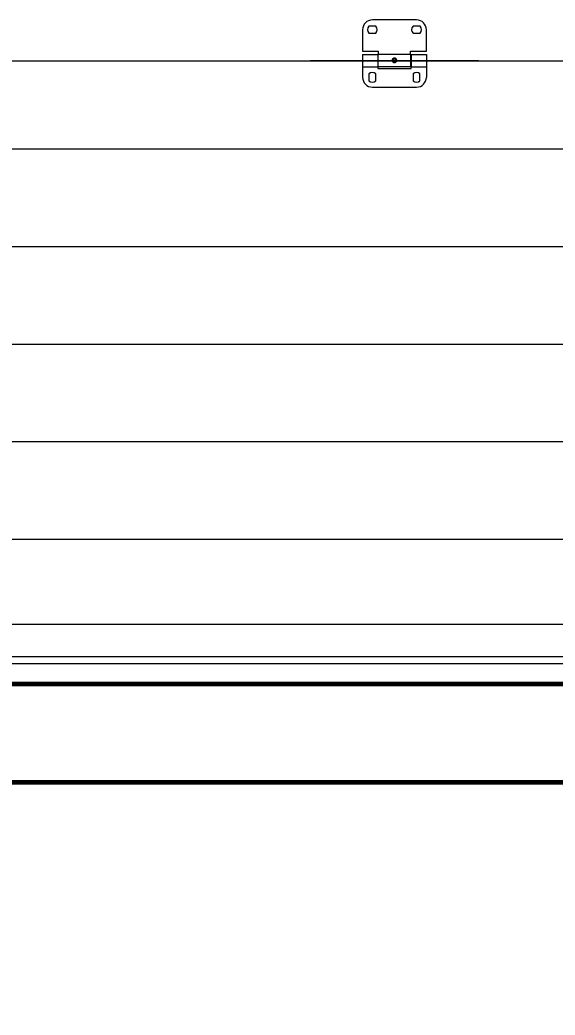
# Model space of a CAD drawing. Header units: millimetres. Extents: x 0 to 1680, y 0 to 594.
# Drawn here: x 267.2 to 287.67, y 373.06 to 411.13 of the extents above; entities that cross this region are included whole.
import ezdxf

# ---------------------------------------------------------------- set-up
doc = ezdxf.new("R2010")
doc.units = ezdxf.units.MM
for name, pattern in [('K5LT_AXLED', [19.5, 15, -1.5, 1.5, -1.5]), ('K5LT_BASIC', [0]), ('K5LT_THIN', [0]), ('K5LT_THIN_INCLUDED_TO_HATCHING', [0])]:
    doc.linetypes.add(name, pattern=pattern)
doc.layers.add('Системный слой', color=7, linetype='Continuous')
doc.styles.add('KDIMTEXTSTYLE', font='GOST_AU.SHX', dxfattribs={"width": 0.96, "oblique": 15, "height": 5})
doc.dimstyles.new('KDIMSTYLE (0.03)', dxfattribs={"dimtxt": 5, "dimasz": 1, "dimexe": 2, "dimexo": 0, "dimgap": 1, "dimtad": 1, "dimlfac": 40, "dimtxsty": 'KDIMTEXTSTYLE', "dimsah": 1, "dimcen": 0, "dimdle": 1, "dimadec": 0, "dimazin": 0, "dimtfac": 0.667, "dimtmove": 0, "dimatfit": 3, "dimfxl": 1, "dimtvp": 1, "dimtolj": 1, "dimtzin": 0, "dimarcsym": 0})

# ---------------------------------------------------------------- blocks, each defined once
blk = doc.blocks.new('KDIMARROW_01')
at = {"layer": 'Системный слой'}
blk.add_hatch(color=0, dxfattribs=at).paths.add_polyline_path([(0, 0), (-5, 0.658), (-4.5, 0), (-5, -0.658)])
at = {"layer": 'Системный слой', "color": 0, "linetype": 'K5LT_THIN', "lineweight": 18}
for p, q in [((-4.5, 0), (-5, 0.658)), ((-5, 0.658), (0, 0)), ((0, 0), (-5, -0.658)), ((-5, -0.658), (-4.5, 0)), ((0, 0), (-1, 0))]:
    blk.add_line(p, q, dxfattribs=at)

msp = doc.modelspace()

# ---------------------------------------------------------------- linework, layer by layer
at = {"layer": 'Системный слой', "color": 7, "linetype": 'K5LT_THIN_INCLUDED_TO_HATCHING', "lineweight": 18}
for p, q in [((280.81605, 410.88776), (280.54825, 410.88776)), ((282.36965, 411.13151), (280.68215, 411.13151)), ((282.50355, 410.88776), (282.23575, 410.88776)), ((280.30715, 410.75651), (280.30715, 409.93151)), ((280.54825, 410.62526), (280.81605, 410.62526)), ((282.23575, 410.62526), (282.50355, 410.62526)), ((282.74465, 409.93151), (282.74465, 410.75651)), ((280.30715, 409.93151), (280.90715, 409.93151)), ((280.30715, 409.80588), (280.30715, 409.33713)), ((280.30715, 409.80588), (280.8884, 409.80588)), ((280.8884, 409.80588), (280.8884, 409.33713)), ((280.90715, 409.70276), (280.8884, 409.70276)), ((280.90715, 409.93151), (280.90715, 409.81151)), ((280.90715, 409.33151), (280.90715, 409.81151)), ((282.14465, 409.81151), (280.90715, 409.81151)), ((282.14465, 409.93151), (282.74465, 409.93151)), ((282.14465, 409.81151), (282.14465, 409.93151)), ((282.14465, 409.81151), (282.14465, 409.33151)), ((282.1634, 409.70276), (282.14465, 409.70276)), ((282.1634, 409.80588), (282.74465, 409.80588)), ((282.1634, 409.80588), (282.1634, 409.33713)), ((282.74465, 409.80588), (282.74465, 409.33713)), ((252.31447, 409.57153), (342.64982, 409.57153)), ((280.30715, 409.33713), (280.8884, 409.33713)), ((280.30715, 409.33713), (280.30715, 408.93401)), ((280.90715, 409.44026), (280.8884, 409.44026)), ((280.8884, 409.33713), (280.8884, 409.27151)), ((282.14465, 409.33151), (280.90715, 409.33151)), ((282.1634, 409.44026), (282.14465, 409.44026)), ((282.1634, 409.33713), (282.74465, 409.33713)), ((282.1634, 409.27151), (282.1634, 409.33713)), ((282.74465, 409.33713), (282.74465, 408.93401)), ((280.5509, 409.06791), (280.5509, 408.8001)), ((280.8134, 408.8001), (280.8134, 409.06791)), ((280.8884, 409.27151), (282.1634, 409.27151)), ((282.2384, 409.06791), (282.2384, 408.8001)), ((282.5009, 408.8001), (282.5009, 409.06791)), ((280.68215, 408.55901), (282.36965, 408.55901)), ((342.67819, 406.18233), (252.34069, 406.18233)), ((342.67819, 402.45108), (252.34069, 402.45108)), ((342.67819, 398.71983), (252.34069, 398.71983)), ((342.67819, 394.98858), (252.34069, 394.98858)), ((342.67819, 391.25733), (252.34069, 391.25733)), ((261.10538, 388.00896), (327.22852, 388.00896)), ((261.10538, 386.77146), (327.22852, 386.77146)), ((261.10538, 386.50819), (327.22852, 386.50819)), ((261.10538, 385.72534), (327.22852, 385.72534))]:
    msp.add_line(p, q, dxfattribs=at)
at = {"layer": 'Системный слой', "color": 30, "linetype": 'K5LT_AXLED', "lineweight": 18, "true_color": 0xff8000}
msp.add_line((284.74465, 409.57151), (278.30715, 409.57151), dxfattribs=at)
at = {"layer": 'Системный слой', "color": 5, "linetype": 'K5LT_BASIC', "lineweight": 60, "true_color": 0x0000ff}
for p, q in [((231.8384, 385.72534), (364.2134, 385.72534)), ((228.0884, 381.97534), (367.9634, 381.97534))]:
    msp.add_line(p, q, dxfattribs=at)
at = {"layer": 'Системный слой', "color": 7, "linetype": 'K5LT_THIN_INCLUDED_TO_HATCHING', "lineweight": 18}
for centre, radius, start, end in [((280.68215, 410.75651), 0.375, 90, 180), ((280.68215, 410.75651), 0.1875, 135.572996, 224.427004), ((280.68215, 410.75651), 0.1875, 315.572996, 44.427004), ((282.36965, 410.75651), 0.1875, 135.572996, 224.427004), ((282.36965, 410.75651), 0.375, 0, 90), ((282.36965, 410.75651), 0.1875, 315.572996, 44.427004), ((281.58298, 409.5859), 0.13208, 179.99452, 186.2571), ((281.46872, 409.58591), 0.13218, 353.745288, 0.00325), ((280.68215, 408.93401), 0.375, 180, 270), ((280.68215, 408.93401), 0.1875, 45.572996, 134.427004), ((282.36965, 408.93401), 0.1875, 45.572996, 134.427004), ((282.36965, 408.93401), 0.375, 270, 0), ((280.68215, 408.93401), 0.1875, 225.572996, 314.427004), ((282.36965, 408.93401), 0.1875, 225.572996, 314.427004)]:
    msp.add_arc(centre, radius, start, end, dxfattribs=at)
for points, knots in [([(281.4509, 409.58591), (281.4509, 409.58992), (281.45125, 409.59764), (281.45277, 409.60887), (281.45519, 409.61954), (281.45858, 409.62984), (281.46294, 409.63965), (281.46829, 409.64882), (281.47459, 409.65714), (281.48173, 409.66441), (281.48955, 409.67047), (281.49783, 409.6752), (281.50638, 409.67861), (281.51574, 409.68089), (281.52229, 409.68145), (281.5259, 409.68145)], [0, 0, 0, 0, 1.2301219, 2.36914821, 3.51934198, 4.68752495, 5.87975074, 7.09950522, 8.34457177, 9.60486397, 10.86469317, 12.11051329, 13.33326664, 14.53004824, 16, 16, 16, 16]), ([(281.5259, 409.68145), (281.52878, 409.68145), (281.53457, 409.68106), (281.54318, 409.67927), (281.55166, 409.67625), (281.55991, 409.67195), (281.5678, 409.66634), (281.57513, 409.65946), (281.58172, 409.65141), (281.5874, 409.6424), (281.59212, 409.63261), (281.59582, 409.62225), (281.59853, 409.61149), (281.60042, 409.59939), (281.6009, 409.59078), (281.6009, 409.58591)], [0, 0, 0, 0, 1.17454216, 2.35789311, 3.55539901, 4.77535647, 6.01574012, 7.27324701, 8.5257685, 9.76652118, 10.98343891, 12.18162379, 13.35452857, 14.50792403, 16, 16, 16, 16]), ([(281.45094, 409.58242), (281.45101, 409.58404), (281.4514, 409.58813), (281.45284, 409.59461), (281.4556, 409.60172), (281.4595, 409.60854), (281.46458, 409.61496), (281.47082, 409.62086), (281.47816, 409.62609), (281.48646, 409.63052), (281.4955, 409.63401), (281.50502, 409.63653), (281.51519, 409.63813), (281.5222, 409.63851), (281.5259, 409.63851)], [0, 0, 0, 0, 0.78335512, 1.98280873, 3.19371922, 4.42380575, 5.67987518, 6.96579334, 8.27922702, 9.60946421, 10.94169951, 12.26029596, 13.55505442, 15, 15, 15, 15]), ([(281.60011, 409.57151), (281.59955, 409.56637), (281.59805, 409.5576), (281.59467, 409.5456), (281.59069, 409.53535), (281.58574, 409.52564), (281.57981, 409.51666), (281.57298, 409.50865), (281.56541, 409.50181), (281.55728, 409.4963), (281.5488, 409.49216), (281.54013, 409.4894), (281.53137, 409.48796), (281.52261, 409.4878), (281.5139, 409.48891), (281.50529, 409.4913), (281.49688, 409.495), (281.48875, 409.50004), (281.48105, 409.50644), (281.47396, 409.51412), (281.46768, 409.52294), (281.46236, 409.53262), (281.45805, 409.54291), (281.45477, 409.5536), (281.45276, 409.56319), (281.45194, 409.5692), (281.45168, 409.57151)], [0, 0, 0, 0, 1.47611818, 2.55430392, 3.6526658, 4.77572636, 5.92401931, 7.09121329, 8.2643335, 9.42888531, 10.57533137, 11.70190697, 12.81273907, 13.91477178, 15.01587021, 16.1239247, 17.24609697, 18.38735284, 19.54776848, 20.71994598, 21.89019119, 23.04431364, 24.16639063, 25.262776, 26.33746256, 27, 27, 27, 27]), ([(281.60011, 409.57151), (281.59976, 409.56955), (281.59869, 409.56513), (281.59608, 409.55841), (281.59212, 409.55146), (281.587, 409.54488), (281.58072, 409.5388), (281.57335, 409.53339), (281.56501, 409.52881), (281.55595, 409.52518), (281.54639, 409.52257), (281.53657, 409.52098), (281.52665, 409.52041), (281.51675, 409.52083), (281.50699, 409.52224), (281.49747, 409.52466), (281.48836, 409.52809), (281.47988, 409.5325), (281.47225, 409.53783), (281.46567, 409.54391), (281.46027, 409.55056), (281.45609, 409.55762), (281.45325, 409.56463), (281.45208, 409.56932), (281.45168, 409.57151)], [0, 0, 0, 0, 0.8563587, 1.94372524, 3.04860189, 4.17698007, 5.33218722, 6.51182415, 7.70618239, 8.90138628, 10.08597193, 11.25578561, 12.41386834, 13.56732553, 14.72447112, 15.89262134, 17.07545665, 18.26988315, 19.46520048, 20.64731114, 21.80547891, 22.93635435, 24.04291695, 25, 25, 25, 25]), ([(281.5259, 409.63851), (281.52916, 409.63851), (281.53571, 409.6382), (281.54542, 409.6368), (281.5549, 409.63445), (281.56397, 409.63112), (281.57239, 409.62685), (281.57992, 409.62171), (281.5864, 409.61584), (281.59171, 409.60938), (281.59583, 409.60249), (281.59875, 409.59529), (281.60034, 409.58856), (281.60077, 409.58424), (281.60085, 409.58242)], [0, 0, 0, 0, 1.27543042, 2.56024292, 3.85947172, 5.17886757, 6.50976448, 7.83098291, 9.13677211, 10.41544752, 11.67397692, 12.90570803, 14.11763282, 15, 15, 15, 15])]:
    msp.add_open_spline(points, degree=3, knots=knots, dxfattribs=at)

# ---------------------------------------------------------------- dimensions: what is measured, and where the dimension line sits
at = {"layer": 'Системный слой', "color": 7}
msp.add_linear_dim(base=(249.6509, 343.52642), p1=(345.3134, 394.98858), p2=(249.6509, 394.73184), location=(297.6509, 343.52642), text='\\H5.0;\\W0.965;\\Q15;\\H5.0;\\W0.965;\\Q15;\\Q15;B+200', dimstyle='KDIMSTYLE (0.03)', override={"dimexo": 0, "dimblk1": 'KDIMARROW_01', "dimblk2": 'KDIMARROW_01', "dimse1": 0, "dimse2": 0, "dimclrt": 7, "dimtolj": 1}, dxfattribs=at).render()
msp.add_linear_dim(base=(250.5884, 360.95002), p1=(344.3384, 385.72534), p2=(250.5884, 385.72534), text='\\H5.0;\\W0.965;\\Q15;\\H5.0;\\W0.965;\\Q15;\\Q15;B\\X\\H5.0;\\W0.965;\\Q15;\\Q15;ширина проема', dimstyle='KDIMSTYLE (0.03)', override={"dimexo": 0, "dimblk1": 'KDIMARROW_01', "dimblk2": 'KDIMARROW_01', "dimse1": 0, "dimse2": 0, "dimclrt": 7, "dimtolj": 1}, dxfattribs=at).render()

doc.saveas('drawing.dxf')
